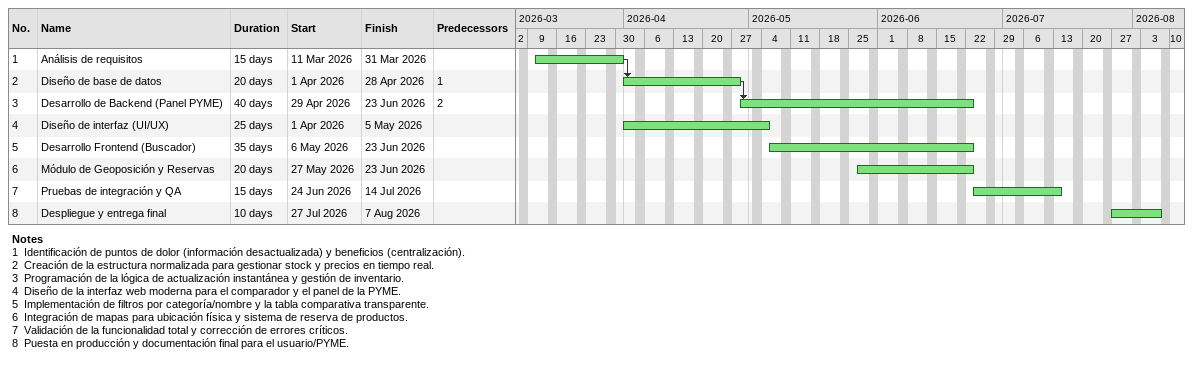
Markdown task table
| ID | Task | Duration | Start | Finish | Predecessors |
|---|---|---|---|---|---|
| 1 | Análisis de requisitos | 15d | 2026-03-11 | 2026-03-31 |  |
| 2 | Diseño de base de datos | 20d | 2026-04-01 | 2026-04-28 | 1 |
| 3 | Desarrollo de Backend (Panel PYME) | 40d | 2026-04-29 | 2026-06-23 | 2 |
| 4 | Diseño de interfaz (UI/UX) | 25d | 2026-04-01 | 2026-05-05 |  |
| 5 | Desarrollo Frontend (Buscador) | 35d | 2026-05-06 | 2026-06-23 |  |
| 6 | Módulo de Geoposición y Reservas | 20d | 2026-05-27 | 2026-06-23 |  |
| 7 | Pruebas de integración y QA | 15d | 2026-06-24 | 2026-07-14 |  |
| 8 | Despliegue y entrega final | 10d | 2026-07-27 | 2026-08-07 |  |

Notes
- 1: Identificación de puntos de dolor (información desactualizada) y beneficios (centralización).
- 2: Creación de la estructura normalizada para gestionar stock y precios en tiempo real.
- 3: Programación de la lógica de actualización instantánea y gestión de inventario.
- 4: Diseño de la interfaz web moderna para el comparador y el panel de la PYME.
- 5: Implementación de filtros por categoría/nombre y la tabla comparativa transparente.
- 6: Integración de mapas para ubicación física y sistema de reserva de productos.
- 7: Validación de la funcionalidad total y corrección de errores críticos.
- 8: Puesta en producción y documentación final para el usuario/PYME.
